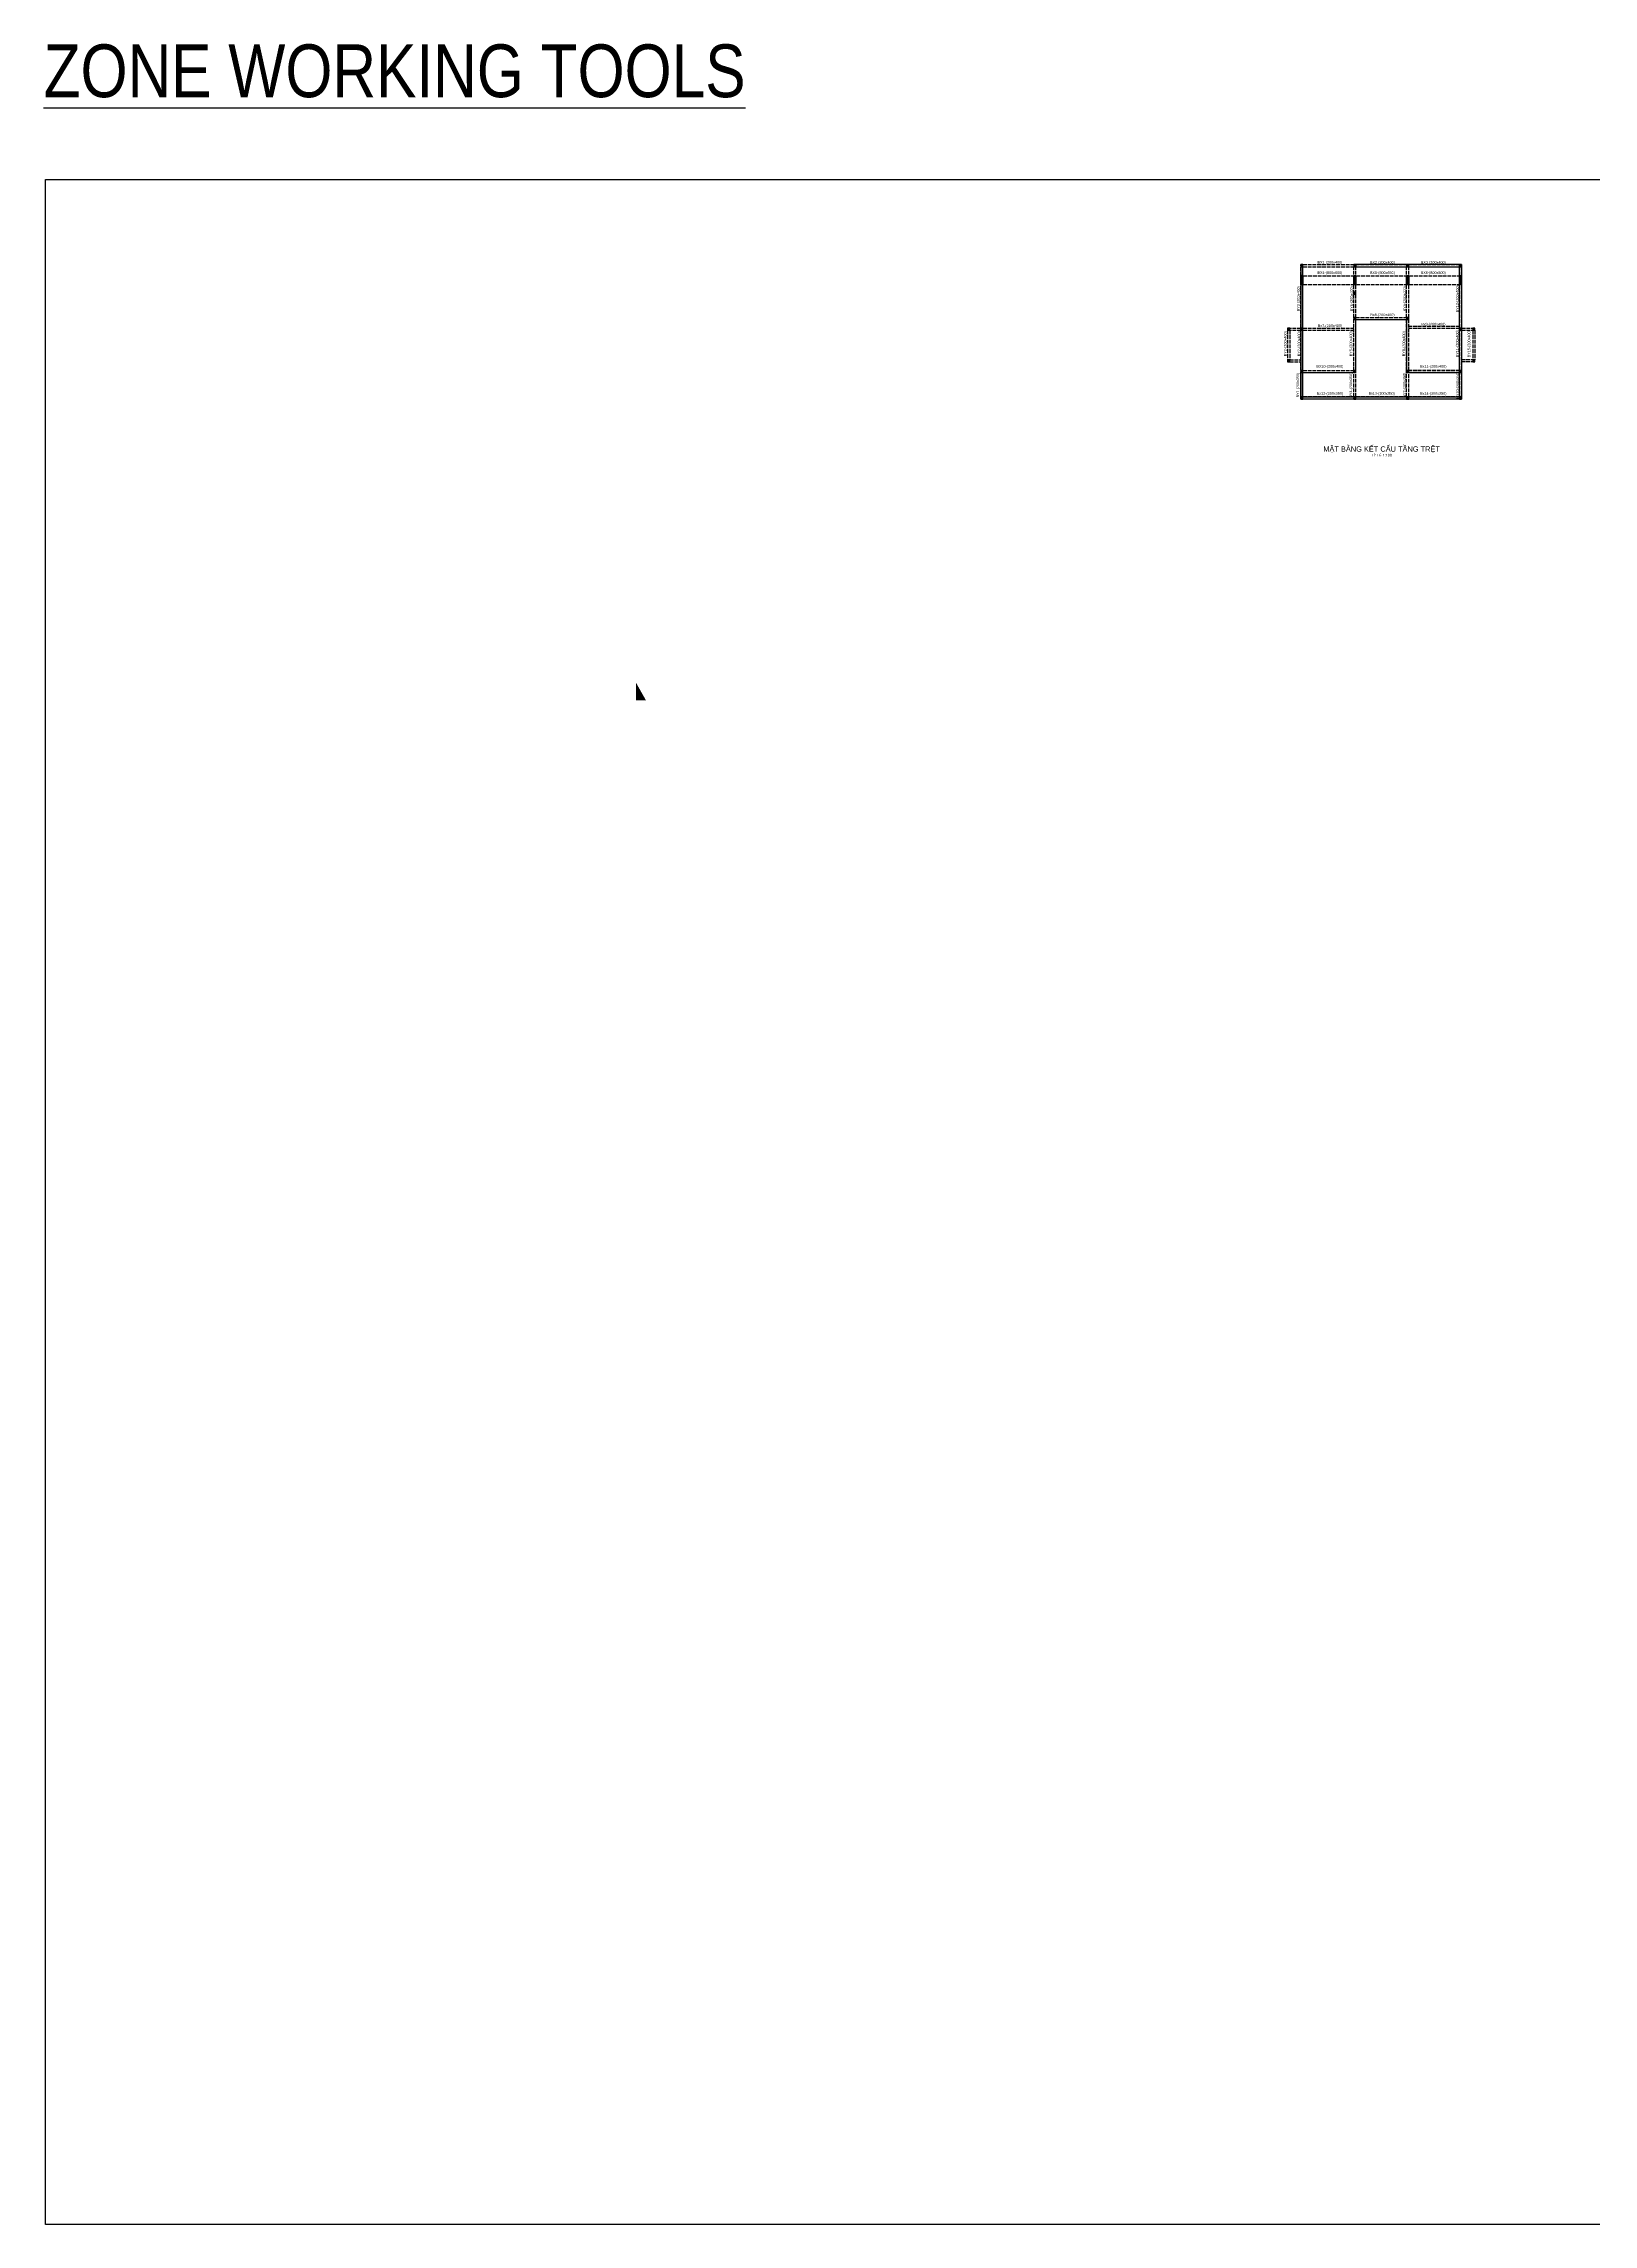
# Model space of a CAD drawing. Header units: millimetres. Extents: x -360107 to 123116000, y -52137 to 86044500.
# Drawn here: x -97579 to 48888, y -52137 to 153892 of the extents above; entities that cross this region are included whole.
import ezdxf
from ezdxf.enums import TextEntityAlignment as Align

# ---------------------------------------------------------------- set-up
doc = ezdxf.new("R2010")
doc.units = ezdxf.units.MM
doc.header["$LTSCALE"] = 100
doc.header["$MEASUREMENT"] = 0
doc.linetypes.add('ACAD_ISO02W100', pattern=[15, 12, -3])
doc.linetypes.add('CT3 - MB DAI MONG$0$AUDIT_D_260303170357-0', pattern=[0])
for name, color, linetype in [('02-GB-Col', 2, 'Continuous'), ('05-GB-Hatch', 8, 'Continuous'), ('06-GB-Slab-bor', 150, 'Continuous'), ('07-GB-Slab-down-R1', 20, 'Continuous'), ('09-GB-Beam', 70, 'ACAD_ISO02W100'), ('10-GB-Text', 4, 'Continuous'), ('CSA-BEAM-DATA', 7, 'Continuous'), ('CT3 - MB DAI MONG$0$04-GB-Dim', 146, 'Continuous'), ('CT3 - MB DAI MONG$0$05-GB-Hatch', 8, 'Continuous')]:
    doc.layers.add(name, color=color, linetype=linetype)
doc.layers.add('CT3 - MB DAI MONG$0$A-BETON', color=6, linetype='CT3 - MB DAI MONG$0$AUDIT_D_260303170357-0', lineweight=40)
doc.styles.add('Arial', font='arial.ttf', dxfattribs={"width": 0.8})
doc.styles.add('VNI-Helve', font='VNI-Helve-Condense.TTF')
pattern_1 = [(45, (-72390.5, 73811.5), (-0.08838834765, 0.08838834765), [])]
pattern_2 = [(45, (-200, 0), (-44.901, 44.901), []), (135, (-200, 0), (-44.901, -44.901), [])]

# ---------------------------------------------------------------- blocks, each defined once
blk = doc.blocks.new('*U669')
at = {"layer": '05-GB-Hatch'}
h = blk.add_hatch(dxfattribs=at)
h.set_pattern_fill('ANSI37', color=256, scale=20)
h.set_pattern_definition(pattern_2)
h.paths.add_polyline_path([(200, 200), (0, 200), (0, 0), (200, 0)])
at = {"layer": '02-GB-Col', "ltscale": 0.5}
blk.add_lwpolyline([(200, 200), (0, 200), (0, 0), (200, 0)], close=True, dxfattribs=at)
blk = doc.blocks.new('*U670')
at = {"layer": '05-GB-Hatch'}
h = blk.add_hatch(dxfattribs=at)
h.set_pattern_fill('ANSI37', color=256, scale=20)
h.set_pattern_definition(pattern_2)
h.paths.add_polyline_path([(200, 200), (0, 200), (0, 0), (200, 0)])
at = {"layer": '02-GB-Col', "ltscale": 0.5}
blk.add_lwpolyline([(200, 200), (0, 200), (0, 0), (200, 0)], close=True, dxfattribs=at)
blk = doc.blocks.new('*U671')
at = {"layer": '05-GB-Hatch'}
h = blk.add_hatch(dxfattribs=at)
h.set_pattern_fill('ANSI37', color=256, scale=20)
h.set_pattern_definition(pattern_2)
h.paths.add_polyline_path([(200, 200), (0, 200), (0, 0), (200, 0)])
at = {"layer": '02-GB-Col', "ltscale": 0.5}
blk.add_lwpolyline([(200, 200), (0, 200), (0, 0), (200, 0)], close=True, dxfattribs=at)
blk = doc.blocks.new('*U672')
at = {"layer": '05-GB-Hatch'}
h = blk.add_hatch(dxfattribs=at)
h.set_pattern_fill('ANSI37', color=256, scale=20)
h.set_pattern_definition(pattern_2)
h.paths.add_polyline_path([(200, 200), (0, 200), (0, 0), (200, 0)])
at = {"layer": '02-GB-Col', "ltscale": 0.5}
blk.add_lwpolyline([(200, 200), (0, 200), (0, 0), (200, 0)], close=True, dxfattribs=at)
blk = doc.blocks.new('*U654')
at = {"layer": '05-GB-Hatch'}
h = blk.add_hatch(dxfattribs=at)
h.set_pattern_fill('ANSI37', color=256, scale=20)
h.set_pattern_definition(pattern_2)
h.paths.add_polyline_path([(200, 200), (0, 200), (0, 0), (200, 0)])
at = {"layer": '02-GB-Col', "ltscale": 0.5}
blk.add_lwpolyline([(200, 200), (0, 200), (0, 0), (200, 0)], close=True, dxfattribs=at)
blk = doc.blocks.new('*U655')
at = {"layer": '05-GB-Hatch'}
h = blk.add_hatch(dxfattribs=at)
h.set_pattern_fill('ANSI37', color=256, scale=20)
h.set_pattern_definition(pattern_2)
h.paths.add_polyline_path([(200, 200), (0, 200), (0, 0), (200, 0)])
at = {"layer": '02-GB-Col', "ltscale": 0.5}
blk.add_lwpolyline([(200, 200), (0, 200), (0, 0), (200, 0)], close=True, dxfattribs=at)
blk = doc.blocks.new('*U656')
at = {"layer": '05-GB-Hatch'}
h = blk.add_hatch(dxfattribs=at)
h.set_pattern_fill('ANSI37', color=256, scale=20)
h.set_pattern_definition(pattern_2)
h.paths.add_polyline_path([(200, 200), (0, 200), (0, 0), (200, 0)])
at = {"layer": '02-GB-Col', "ltscale": 0.5}
blk.add_lwpolyline([(200, 200), (0, 200), (0, 0), (200, 0)], close=True, dxfattribs=at)
blk = doc.blocks.new('*U657')
at = {"layer": '05-GB-Hatch'}
h = blk.add_hatch(dxfattribs=at)
h.set_pattern_fill('ANSI37', color=256, scale=20)
h.set_pattern_definition(pattern_2)
h.paths.add_polyline_path([(200, 200), (0, 200), (0, 0), (200, 0)])
at = {"layer": '02-GB-Col', "ltscale": 0.5}
blk.add_lwpolyline([(200, 200), (0, 200), (0, 0), (200, 0)], close=True, dxfattribs=at)
blk = doc.blocks.new('*U658')
at = {"layer": '05-GB-Hatch'}
h = blk.add_hatch(dxfattribs=at)
h.set_pattern_fill('ANSI37', color=256, scale=20)
h.set_pattern_definition(pattern_2)
h.paths.add_polyline_path([(200, 200), (0, 200), (0, 0), (200, 0)])
at = {"layer": '02-GB-Col', "ltscale": 0.5}
blk.add_lwpolyline([(200, 200), (0, 200), (0, 0), (200, 0)], close=True, dxfattribs=at)
blk = doc.blocks.new('*U633')
at = {"layer": '05-GB-Hatch'}
h = blk.add_hatch(dxfattribs=at)
h.set_pattern_fill('ANSI37', color=256, scale=20)
h.set_pattern_definition(pattern_2)
h.paths.add_polyline_path([(200, 200), (0, 200), (0, 0), (200, 0)])
at = {"layer": '02-GB-Col', "ltscale": 0.5}
blk.add_lwpolyline([(200, 200), (0, 200), (0, 0), (200, 0)], close=True, dxfattribs=at)
blk = doc.blocks.new('*U634')
at = {"layer": '05-GB-Hatch'}
h = blk.add_hatch(dxfattribs=at)
h.set_pattern_fill('ANSI37', color=256, scale=20)
h.set_pattern_definition(pattern_2)
h.paths.add_polyline_path([(200, 200), (0, 200), (0, 0), (200, 0)])
at = {"layer": '02-GB-Col', "ltscale": 0.5}
blk.add_lwpolyline([(200, 200), (0, 200), (0, 0), (200, 0)], close=True, dxfattribs=at)
blk = doc.blocks.new('*U635')
at = {"layer": '05-GB-Hatch'}
h = blk.add_hatch(dxfattribs=at)
h.set_pattern_fill('ANSI37', color=256, scale=20)
h.set_pattern_definition(pattern_2)
h.paths.add_polyline_path([(200, 200), (0, 200), (0, 0), (200, 0)])
at = {"layer": '02-GB-Col', "ltscale": 0.5}
blk.add_lwpolyline([(200, 200), (0, 200), (0, 0), (200, 0)], close=True, dxfattribs=at)
blk = doc.blocks.new('*U636')
at = {"layer": '05-GB-Hatch'}
h = blk.add_hatch(dxfattribs=at)
h.set_pattern_fill('ANSI37', color=256, scale=20)
h.set_pattern_definition(pattern_2)
h.paths.add_polyline_path([(200, 200), (0, 200), (0, 0), (200, 0)])
at = {"layer": '02-GB-Col', "ltscale": 0.5}
blk.add_lwpolyline([(200, 200), (0, 200), (0, 0), (200, 0)], close=True, dxfattribs=at)
blk = doc.blocks.new('*U637')
at = {"layer": '05-GB-Hatch'}
h = blk.add_hatch(dxfattribs=at)
h.set_pattern_fill('ANSI37', color=256, scale=20)
h.set_pattern_definition(pattern_2)
h.paths.add_polyline_path([(200, 200), (0, 200), (0, 0), (200, 0)])
at = {"layer": '02-GB-Col', "ltscale": 0.5}
blk.add_lwpolyline([(200, 200), (0, 200), (0, 0), (200, 0)], close=True, dxfattribs=at)
blk = doc.blocks.new('*U638')
at = {"layer": '05-GB-Hatch'}
h = blk.add_hatch(dxfattribs=at)
h.set_pattern_fill('ANSI37', color=256, scale=20)
h.set_pattern_definition(pattern_2)
h.paths.add_polyline_path([(200, 200), (0, 200), (0, 0), (200, 0)])
at = {"layer": '02-GB-Col', "ltscale": 0.5}
blk.add_lwpolyline([(200, 200), (0, 200), (0, 0), (200, 0)], close=True, dxfattribs=at)
blk = doc.blocks.new('*U639')
at = {"layer": '05-GB-Hatch'}
h = blk.add_hatch(dxfattribs=at)
h.set_pattern_fill('ANSI37', color=256, scale=20)
h.set_pattern_definition(pattern_2)
h.paths.add_polyline_path([(200, 200), (0, 200), (0, 0), (200, 0)])
at = {"layer": '02-GB-Col', "ltscale": 0.5}
blk.add_lwpolyline([(200, 200), (0, 200), (0, 0), (200, 0)], close=True, dxfattribs=at)
blk = doc.blocks.new('*U640')
at = {"layer": '05-GB-Hatch'}
h = blk.add_hatch(dxfattribs=at)
h.set_pattern_fill('ANSI37', color=256, scale=20)
h.set_pattern_definition(pattern_2)
h.paths.add_polyline_path([(200, 200), (0, 200), (0, 0), (200, 0)])
at = {"layer": '02-GB-Col', "ltscale": 0.5}
blk.add_lwpolyline([(200, 200), (0, 200), (0, 0), (200, 0)], close=True, dxfattribs=at)
blk = doc.blocks.new('*U641')
at = {"layer": '05-GB-Hatch'}
h = blk.add_hatch(dxfattribs=at)
h.set_pattern_fill('ANSI37', color=256, scale=20)
h.set_pattern_definition(pattern_2)
h.paths.add_polyline_path([(200, 200), (0, 200), (0, 0), (200, 0)])
at = {"layer": '02-GB-Col', "ltscale": 0.5}
blk.add_lwpolyline([(200, 200), (0, 200), (0, 0), (200, 0)], close=True, dxfattribs=at)
blk = doc.blocks.new('*U642')
at = {"layer": '05-GB-Hatch'}
h = blk.add_hatch(dxfattribs=at)
h.set_pattern_fill('ANSI37', color=256, scale=20)
h.set_pattern_definition(pattern_2)
h.paths.add_polyline_path([(200, 200), (0, 200), (0, 0), (200, 0)])
at = {"layer": '02-GB-Col', "ltscale": 0.5}
blk.add_lwpolyline([(200, 200), (0, 200), (0, 0), (200, 0)], close=True, dxfattribs=at)
blk = doc.blocks.new('*U643')
at = {"layer": '05-GB-Hatch'}
h = blk.add_hatch(dxfattribs=at)
h.set_pattern_fill('ANSI37', color=256, scale=20)
h.set_pattern_definition(pattern_2)
h.paths.add_polyline_path([(200, 200), (0, 200), (0, 0), (200, 0)])
at = {"layer": '02-GB-Col', "ltscale": 0.5}
blk.add_lwpolyline([(200, 200), (0, 200), (0, 0), (200, 0)], close=True, dxfattribs=at)
blk = doc.blocks.new('*U644')
at = {"layer": '05-GB-Hatch'}
h = blk.add_hatch(dxfattribs=at)
h.set_pattern_fill('ANSI37', color=256, scale=20)
h.set_pattern_definition(pattern_2)
h.paths.add_polyline_path([(200, 200), (0, 200), (0, 0), (200, 0)])
at = {"layer": '02-GB-Col', "ltscale": 0.5}
blk.add_lwpolyline([(200, 200), (0, 200), (0, 0), (200, 0)], close=True, dxfattribs=at)
blk = doc.blocks.new('*U645')
at = {"layer": '05-GB-Hatch'}
h = blk.add_hatch(dxfattribs=at)
h.set_pattern_fill('ANSI37', color=256, scale=20)
h.set_pattern_definition(pattern_2)
h.paths.add_polyline_path([(200, 200), (0, 200), (0, 0), (200, 0)])
at = {"layer": '02-GB-Col', "ltscale": 0.5}
blk.add_lwpolyline([(200, 200), (0, 200), (0, 0), (200, 0)], close=True, dxfattribs=at)
blk = doc.blocks.new('*U646')
at = {"layer": '05-GB-Hatch'}
h = blk.add_hatch(dxfattribs=at)
h.set_pattern_fill('ANSI37', color=256, scale=20)
h.set_pattern_definition(pattern_2)
h.paths.add_polyline_path([(200, 200), (0, 200), (0, 0), (200, 0)])
at = {"layer": '02-GB-Col', "ltscale": 0.5}
blk.add_lwpolyline([(200, 200), (0, 200), (0, 0), (200, 0)], close=True, dxfattribs=at)
blk = doc.blocks.new('*U647')
at = {"layer": '05-GB-Hatch'}
h = blk.add_hatch(dxfattribs=at)
h.set_pattern_fill('ANSI37', color=256, scale=20)
h.set_pattern_definition(pattern_2)
h.paths.add_polyline_path([(200, 200), (0, 200), (0, 0), (200, 0)])
at = {"layer": '02-GB-Col', "ltscale": 0.5}
blk.add_lwpolyline([(200, 200), (0, 200), (0, 0), (200, 0)], close=True, dxfattribs=at)
blk = doc.blocks.new('*U673')
at = {"layer": '05-GB-Hatch'}
h = blk.add_hatch(color=256, dxfattribs=at)
h.dxf.hatch_style = 1
h.paths.add_polyline_path([(0, 200), (0, 0), (200, 200)])
at = {"layer": '02-GB-Col', "ltscale": 0.5}
blk.add_lwpolyline([(200, 200), (0, 200), (0, 0), (200, 0)], close=True, dxfattribs=at)
at = {"layer": '05-GB-Hatch'}
blk.add_line((0, 0), (200, 200), dxfattribs=at)
blk = doc.blocks.new('*U686')
at = {"layer": '05-GB-Hatch'}
h = blk.add_hatch(dxfattribs=at)
h.set_pattern_fill('ANSI37', color=256, scale=20)
h.set_pattern_definition([(45, (-200, 600), (-44.9013, 44.9013), []), (135, (-200, 600), (-44.9013, -44.9013), [])])
h.paths.add_polyline_path([(200, 800), (0, 800), (0, 0), (200, 0)])
at = {"layer": '02-GB-Col', "ltscale": 0.5}
blk.add_lwpolyline([(200, 800), (0, 800), (0, 0), (200, 0)], close=True, dxfattribs=at)
blk = doc.blocks.new('*U687')
at = {"layer": '05-GB-Hatch'}
h = blk.add_hatch(dxfattribs=at)
h.set_pattern_fill('ANSI37', color=256, scale=20)
h.set_pattern_definition([(45, (-200, 630.5), (-44.9013, 44.9013), []), (135, (-200, 630.5), (-44.9013, -44.9013), [])])
h.paths.add_polyline_path([(200, 830.5), (0, 830.5), (0, 0), (200, 0)])
at = {"layer": '02-GB-Col', "ltscale": 0.5}
blk.add_lwpolyline([(200, 830.5), (0, 830.5), (0, 0), (200, 0)], close=True, dxfattribs=at)
blk = doc.blocks.new('*U688')
at = {"layer": '05-GB-Hatch'}
h = blk.add_hatch(dxfattribs=at)
h.set_pattern_fill('ANSI37', color=256, scale=20)
h.set_pattern_definition([(45, (-200, 602.507), (-44.9013, 44.9013), []), (135, (-200, 602.507), (-44.9013, -44.9013), [])])
h.paths.add_polyline_path([(200, 803), (0, 803), (0, 0), (200, 0)])
at = {"layer": '02-GB-Col', "ltscale": 0.5}
blk.add_lwpolyline([(200, 803), (0, 803), (0, 0), (200, 0)], close=True, dxfattribs=at)

msp = doc.modelspace()

# ---------------------------------------------------------------- hatches: boundary and pattern name
at = {"layer": 'CT3 - MB DAI MONG$0$04-GB-Dim', "true_color": 0x858585, "transparency": 33554641}
h = msp.add_hatch(dxfattribs=at)
h.set_pattern_fill('ANSI31', color=252)
h.set_pattern_definition(pattern_1)
edge = h.paths.add_edge_path()
edge.add_line((-41590.5, 93511.5), (-41590.5, 91861.5))
edge.add_line((-41590.5, 91861.5), (-40658.7, 91861.5))
h = msp.add_hatch(dxfattribs=at)
h.set_pattern_fill('ANSI31', color=252)
h.set_pattern_definition(pattern_1)
edge = h.paths.add_edge_path()
edge.add_line((-41590.5, 93511.5), (-41590.5, 91861.5))
edge.add_line((-41590.5, 91861.5), (-40658.7, 91861.5))
at = {"layer": 'CT3 - MB DAI MONG$0$05-GB-Hatch'}
h = msp.add_hatch(dxfattribs=at)
h.set_pattern_fill('ZIGZAG', color=256, scale=2500, style=0)
h.set_pattern_definition([(0, (-72390.5, 73811.5), (7937.5, 7937.5), [7937.5, -7937.5]), (90, (-64453, 73811.5), (-7937.5, 7937.5), [7937.5, -7937.5])])
edge = h.paths.add_edge_path()
edge.add_line((-41790.5, 77111.5), (-40940.5, 77111.5))
edge.add_line((-40940.5, 77111.5), (-40515.5, 76311.5))
edge.add_line((-40515.5, 76311.5), (-41790.5, 76311.5))
edge.add_line((-41790.5, 76311.5), (-41790.5, 77110.9))
at = {"layer": 'CT3 - MB DAI MONG$0$A-BETON'}
h = msp.add_hatch(dxfattribs=at)
h.set_pattern_fill('ANGLE', color=256)
h.set_pattern_definition([(360, (-343731.095, 133111.5), (4e-31, 6.985), [5.08, -1.905]), (90, (-343731.095, 133111.5), (-6.985, 4e-16), [5.08, -1.905])])
edge = h.paths.add_edge_path()
edge.add_line((-41590.5, 93511.5), (-41590.5, 91861.5))
edge.add_line((-41590.5, 91861.5), (-40658.7, 91861.5))

# ---------------------------------------------------------------- linework, layer by layer
at = {"layer": '06-GB-Slab-bor'}
msp.add_lwpolyline([(-97405, 141038.9), (195354.9, 141038.9), (195354.9, -52136.8), (-97405, -52136.8)], close=True, dxfattribs=at)
at = {"layer": '06-GB-Slab-bor', "ltscale": 0.3, "const_width": 5}
msp.add_lwpolyline([(21238.1, 133014), (36438.1, 133014), (36438.1, 127014), (37688.1, 127014), (37688.1, 123814), (36438.1, 123814), (36438.1, 122814), (31238.1, 122814), (31238.1, 127814), (26438.1, 127814), (26438.1, 122814), (21238.1, 122814), (21238.1, 123814), (19988.1, 123814), (19988.1, 127014), (21238.1, 127014), (21238.1, 133014)], dxfattribs=at)
at = {"layer": '07-GB-Slab-down-R1', "ltscale": 0.3}
msp.add_lwpolyline([(21238.1, 120314), (21238.1, 122814), (26438.1, 122814), (26438.1, 127814), (31238.1, 127814), (31238.1, 122814), (36438.1, 122814), (36438.1, 120314), (21238.1, 120314)], dxfattribs=at)
at = {"layer": '09-GB-Beam', "ltscale": 0.3}
for p, q in [((21238.1, 127014), (21238.1, 133014)), ((21438.1, 133014), (26238.1, 133014)), ((21438.1, 127014), (21438.1, 133014)), ((21438.1, 132814), (26238.1, 132814)), ((21488.6, 131948.5), (26238.1, 131948.5)), ((26238.1, 128014), (26238.1, 132814)), ((26438.1, 133014), (36438.1, 133014)), ((26438.1, 128014), (26438.1, 132814)), ((26438.1, 132814), (36238.1, 132814)), ((26488.6, 131948.5), (31238.1, 131948.5)), ((31238.1, 128014, 0), (31238.1, 132814, 0)), ((31438.1, 128014, 0), (31438.1, 132814, 0)), ((31488.6, 131948.5, 0), (36288.6, 131948.5, 0)), ((36238.1, 132814), (36238.1, 127014)), ((36438.1, 133014), (36438.1, 127014)), ((21488.6, 131148.5), (26238.1, 131148.5)), ((26488.6, 131148.5), (31238.1, 131148.5)), ((31488.6, 131148.5, 0), (36288.6, 131148.5, 0)), ((26238.1, 123014), (26238.1, 128014)), ((26438.1, 123014), (26438.1, 128014)), ((26438.1, 128014), (31238.1, 128014)), ((26438.1, 127814), (31238.1, 127814)), ((31238.1, 123014, 0), (31238.1, 128014, 0)), ((31438.1, 123014, 0), (31438.1, 128014, 0)), ((19988.1, 127014), (21238.1, 127017.6)), ((19988.1, 126814), (19988.1, 124014)), ((19988.7, 126814), (21238.7, 126817.6)), ((20188.1, 126814), (20188.1, 124014)), ((21238.1, 123014), (21238.1, 127014)), ((21438.1, 127014), (26238.1, 127014)), ((21438.1, 123014), (21438.1, 127014)), ((21438.1, 126814), (26238.1, 126814)), ((36238.1, 127163.5, 0), (31438.1, 127163.5, 0)), ((36238.1, 126963.5, 0), (31438.1, 126963.5, 0)), ((36238.1, 127014), (36238.1, 122914)), ((36438.1, 127014), (37688.1, 127014)), ((36438.1, 127014), (36438.1, 122914)), ((36438.1, 126814), (37688.1, 126814)), ((37488.1, 126814), (37488.1, 124014)), ((37688.1, 126814), (37688.1, 124014)), ((20188.1, 124014), (21238.1, 124014)), ((20188.1, 123814), (21238.1, 123814)), ((37688.1, 124014), (36438.1, 124014)), ((37688.1, 123814), (36438.1, 123814)), ((21238.1, 120314), (21238.1, 123014)), ((21438.1, 123014), (26238.1, 123014)), ((21438.1, 120514), (21438.1, 123014)), ((21438.1, 122814), (26238.1, 122814)), ((26238.1, 120514), (26238.1, 123014)), ((26438.1, 120514), (26438.1, 123014)), ((31238.1, 120514, 0), (31238.1, 123014, 0)), ((31438.1, 120514, 0), (31438.1, 123014, 0)), ((36238.1, 123014), (31438.1, 123014)), ((36238.1, 122814), (31438.1, 122814)), ((36238.1, 122914), (36238.1, 120514)), ((36438.1, 122914), (36438.1, 120314)), ((26338.1, 120314), (21238.1, 120314)), ((26338.1, 120514), (21438.1, 120514)), ((31338.1, 120514), (26338.1, 120514)), ((31338.1, 120314), (26338.1, 120314)), ((36238.1, 120514), (31338.1, 120514)), ((36438.1, 120314), (31338.1, 120314))]:
    msp.add_line(p, q, dxfattribs=at)
at = {"layer": '09-GB-Beam'}
for points in [[(21438.1, 131140.5), (21238.1, 131140.5), (21238.1, 131971), (21438.1, 131971)], [(26238.1, 131948.5), (26438.1, 131948.5), (26438.1, 131148.5), (26238.1, 131148.5)], [(31238.1, 131948.5), (31438.1, 131948.5), (31438.1, 131148.5), (31238.1, 131148.5)]]:
    msp.add_lwpolyline(points, close=True, dxfattribs=at)
at = {"layer": '09-GB-Beam', "elevation": 0}
msp.add_lwpolyline([(36238.1, 131948.5), (36438.1, 131948.5), (36438.1, 131146), (36238.1, 131146)], close=True, dxfattribs=at)
at = {"layer": 'CSA-BEAM-DATA'}
for points in [[(21438.1, 127014), (21438.1, 133014), (21238.1, 133014), (21238.1, 127014)], [(26438.1, 132814), (36438.1, 132814), (36438.1, 133014), (26438.1, 133014)], [(36238.1, 127014), (36238.1, 133014), (36438.1, 133014), (36438.1, 127014)], [(21438.1, 123014), (21438.1, 127014), (21238.1, 127014), (21238.1, 123014)], [(36238.1, 122914), (36238.1, 127014), (36438.1, 127014), (36438.1, 122914)], [(21438.1, 120314), (21438.1, 123014), (21238.1, 123014), (21238.1, 120314)], [(36238.1, 120314), (36238.1, 122914), (36438.1, 122914), (36438.1, 120314)], [(21238.1, 120514), (26338.1, 120514), (26338.1, 120314), (21238.1, 120314)], [(26338.1, 120514), (31338.1, 120514), (31338.1, 120314), (26338.1, 120314)], [(31338.1, 120514), (36438.1, 120514), (36438.1, 120314), (31338.1, 120314)]]:
    msp.add_lwpolyline(points, close=True, dxfattribs=at)

# ---------------------------------------------------------------- block references
at = {"ltscale": 5}
for name, p in [('*U654', (21238.1, 132814)), ('*U655', (26238.1, 132814)), ('*U656', (31238.1, 132814)), ('*U657', (36238.1, 132814)), ('*U673', (26238.1, 130214)), ('*U638', (26238.1, 127814)), ('*U639', (31238.1, 127814)), ('*U640', (19988.1, 126814)), ('*U637', (21238.1, 126814)), ('*U658', (36238.1, 126814)), ('*U642', (37488.1, 126814)), ('*U641', (19988.1, 123814)), ('*U643', (37488.1, 123814)), ('*U636', (21238.1, 122814)), ('*U635', (26238.1, 122814)), ('*U634', (31238.1, 122814)), ('*U633', (36238.1, 122814)), ('*U670', (21238.1, 120314)), ('*U645', (21238.1, 120314)), ('*U669', (26238.1, 120314)), ('*U644', (26238.1, 120314)), ('*U672', (31238.1, 120314)), ('*U647', (31238.1, 120314)), ('*U671', (36238.1, 120314)), ('*U646', (36238.1, 120314))]:
    msp.add_blockref(name, p, dxfattribs=at)
at = {"layer": '09-GB-Beam'}
for name, p in [('*U687', (21238.1, 131140.5)), ('*U686', (26238.1, 131148.5)), ('*U686', (31238.1, 131148.5)), ('*U688', (36238.1, 131146))]:
    msp.add_blockref(name, p, dxfattribs=at)

# ---------------------------------------------------------------- texts
at = {"layer": '10-GB-Text', "color": 2, "style": 'VNI-Helve'}
msp.add_text('%%UZONE WORKING TOOLS', height=4987.22, rotation=360, dxfattribs=at).set_placement((-64409, 148830), align=Align.CENTER)
at = {"layer": '10-GB-Text', "style": 'Arial'}
for s, p in [('BX1-(200x400)', (23990.2, 133026.4)), ('BX4-(800x600)', (23990.2, 132051.4)), ('BX2-(200x400)', (28952.5, 133026.4)), ('BX5-(800x650)', (28952.5, 132051.4)), ('BX3-(200x400)', (33759.3, 133026.4)), ('BX6-(800x500)', (33759.3, 132051.4)), ('Bx8-(200x400)', (28952.5, 128069.3)), ('Bx7-(200x400)', (23990.2, 127036)), ('Bx9-(200x400)', (33759.3, 127185.5)), ('BX10-(200x400)', (23990.2, 123201.7)), ('Bx11-(200x400)', (33759.3, 123201.7)), ('Bx12-(200x350)', (23990.2, 120639.9, 0)), ('Bx13-(200x350)', (28882, 120639.9, 0)), ('Bx14-(200x350)', (33759.3, 120639.9, 0))]:
    msp.add_text(s, height=250, dxfattribs=at).set_placement(p, align=Align.BOTTOM_CENTER)
for s, rotation, p in [('BY3-(200x400)', 90, (21205.1, 129782.3)), ('BY6-(200x400)', 90, (26238.1, 129782.3, 0)), ('BY9-(200x400)', 90, (31238.1, 129782.3, 0)), ('BY12-(200x400)', 90, (36238.1, 129782.3, 0)), ('BY2-(200x400)', 90, (19970.6, 125540, 0)), ('BY2-(200x400)', 90, (21265.5, 125540, 0)), ('BY5-(200x400)', 90, (26169.5, 125540, 0)), ('BY8-(200x400)', 90, (31169.5, 125540, 0)), ('BY11-(200x400)', 90, (36221.9, 125540, 0)), ('BY15-(200x400)', 90, (37326.6, 125540, 0)), ('BY1 (200x350)', 89.99998, (21153.2, 121634.6)), ('BY4-(200x350)', 89.99998, (26161.2, 121634.6)), ('BY7-(200x350)', 89.99998, (31226.8, 121634.6)), ('BY10-(200x350)', 89.99998, (36245.7, 121634.6))]:
    msp.add_text(s, height=250, rotation=rotation, dxfattribs=at).set_placement(p, align=Align.BOTTOM_CENTER)
at = {"layer": '10-GB-Text', "color": 1, "style": 'Arial'}
msp.add_text('MẶT BẰNG KẾT CẤU TẦNG TRỆT', height=500, dxfattribs=at).set_placement((28871.9, 115189.8, 0), align=Align.BOTTOM_CENTER)
at = {"layer": '10-GB-Text', "color": 3, "style": 'Arial'}
msp.add_text('TỶ LỆ 1:100', height=250, dxfattribs=at).set_placement((28871.9, 114810.9, 0), align=Align.BOTTOM_CENTER)

doc.saveas('drawing.dxf')
